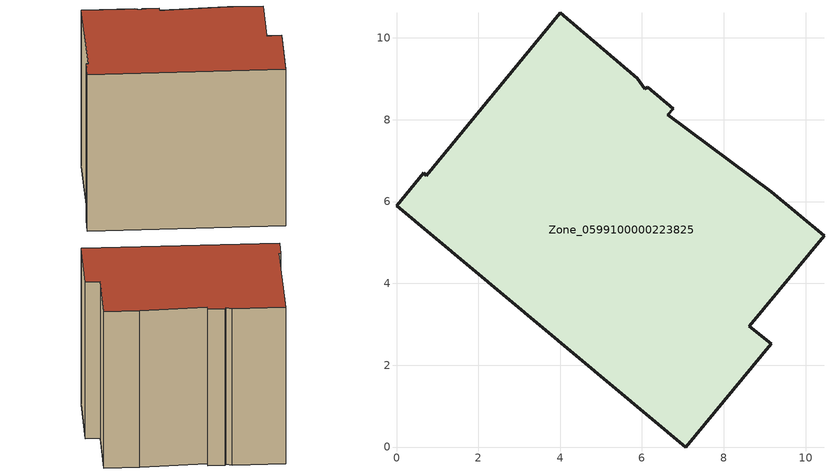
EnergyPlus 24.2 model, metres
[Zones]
Zone_0599100000223825
 floor ground (C_G): 0.72,6.63 4,10.61 5.88,9.02 6.07,8.75 6.15,8.8 6.76,8.28 6.64,8.12 9.17,6.25 10.45,5.16 8.62,2.95 9.16,2.52 7.07,0 0,5.9 0.67,6.7 z0
 wall outside (C_F): 7.07,0 9.16,2.52 8.62,2.95 10.45,5.16 9.17,6.25 6.64,8.12 6.76,8.28 6.15,8.8 6.07,8.75 5.88,9.02 4,10.61 0.72,6.63 0.67,6.7 0,5.9 7.07,0 z0:8.29
 roof outside (C_R): 9.17,6.25 6.64,8.12 6.76,8.28 6.15,8.8 6.07,8.75 5.88,9.02 4,10.61 0.72,6.63 0.67,6.7 0,5.9 7.07,0 9.16,2.52 8.62,2.95 10.45,5.16 z8.29
[BUILDING]
Pand.0599100000223825: North Axis=0; Terrain=City; Loads Convergence Tolerance Value=0.04; Temperature Convergence Tolerance Value=0.4; Solar Distribution=FullExterior; Maximum Number of Warmup Days=25; Minimum Number of Warmup Days=1
[Site:Location]
Rotterdam.The.Hague.AP_ZH_NLD Design_Conditions: Latitude=51.96; Longitude=4.45; Time Zone=1; Elevation=-4.5
[SITE:GROUNDTEMPERATURE:BUILDINGSURFACE]
18, 18, 18, 18, 18, 18, 18, 18, 18, 18, 18, 18
[MATERIAL] Thermal Absorptance=0.9; Solar Absorptance=0.7; Visible Absorptance=0.7
Name | Roughness | Thickness | Conductivity | Density | Specific Heat
G.TC.1946-1964 | MediumSmooth | 0.15 | 1 | 540 | 1210
F.TC.1946-1964 | Rough | 0.3 | 0.857143 | 1920 | 840
R.TC.1946-1964 | MediumRough | 0.2 | 0.235294 | 1500 | 1000
[CONSTRUCTION]
C_G: G.TC.1946-1964
C_F: F.TC.1946-1964
C_R: R.TC.1946-1964
[ZONE]
Zone_0599100000223825: Type=1; Multiplier=1; Ceiling Height=Autocalculate; Volume=Autocalculate; Floor Area=autocalculate; Part of Total Floor Area=Yes
[ZONEINFILTRATION:DESIGNFLOWRATE]
Infil_Zone_0599100000223825: Zone or ZoneList or Space or SpaceList=Zone_0599100000223825; Schedule=AlwaysOn; Design Flow Rate Calculation Method=Flow/Area; Flow Rate per Floor Area=0.003; Constant Term Coefficient=1; Temperature Term Coefficient=0; Velocity Term Coefficient=0; Velocity Squared Term Coefficient=0
[HVACTEMPLATE:ZONE:IDEALLOADSAIRSYSTEM]
Zone_0599100000223825: Maximum Heating Supply Air Temperature=50; Minimum Cooling Supply Air Temperature=13; Maximum Heating Supply Air Humidity Ratio=0.0156; Minimum Cooling Supply Air Humidity Ratio=0.0077; Heating Limit=NoLimit; Cooling Limit=NoLimit; Dehumidification Control Type=ConstantSensibleHeatRatio; Cooling Sensible Heat Ratio=0.7; Dehumidification Setpoint=60; Humidification Control Type=None; Humidification Setpoint=30; Outdoor Air Method=None; Outdoor Air Flow Rate per Person=0.00944; Outdoor Air Flow Rate per Zone Floor Area=0; Outdoor Air Flow Rate per Zone=0; Demand Controlled Ventilation Type=None; Outdoor Air Economizer Type=NoEconomizer; Heat Recovery Type=None; Sensible Heat Recovery Effectiveness=0.7; Latent Heat Recovery Effectiveness=0.65
[ZONECONTROL:THERMOSTAT]
ThermostatControl_Zone_0599100000223825: Zone or ZoneList=Zone_0599100000223825; Control Type Schedule=DualSetpointControlType; Control 1=Thermostat_Zone_0599100000223825; Temperature Difference Between Cutout And Setpoint=0
[THERMOSTATSETPOINT:DUALSETPOINT]
Thermostat_Zone_0599100000223825: Heating Setpoint Temperature Schedule=HeatingSetpoint_Zone_0599100000223825; Cooling Setpoint Temperature Schedule=CoolingSetpoint_Zone_0599100000223825
[SCHEDULE:COMPACT]
HeatingSetpoint_Zone_0599100000223825: Through: 12/31, For: AllDays, Until: 24:00, 21
CoolingSetpoint_Zone_0599100000223825: Through: 12/31, For: AllDays, Until: 24:00, 24
DualSetpointControlType: Through: 12/31, For: AllDays, Until: 24:00, 4
AlwaysOn: Through: 12/31, For: AllDays, Until: 24:00, 1
